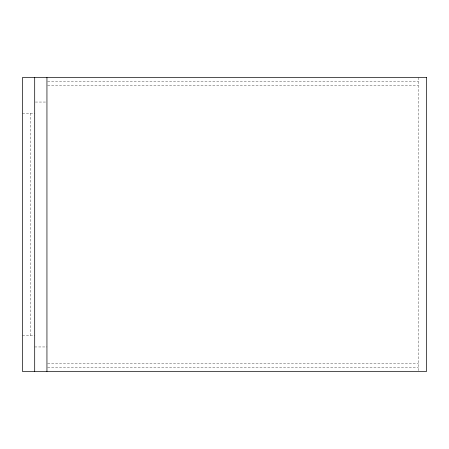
<?xml version="1.0" encoding="UTF-8"?>
<svg xmlns="http://www.w3.org/2000/svg" width="449" height="449" viewBox="0 0 449 449"><rect width="100%" height="100%" fill="white"/><g stroke="black" fill="none" stroke-linecap="round" stroke-linejoin="round"><path stroke-width="0.34" stroke-dasharray="2.25 1.68" d="M47.645 81.634L418.384 81.634M47.645 85.72L418.384 85.72M35.376 102.046L46.943 102.046M22.45 113.271L34.696 113.271M22.45 335.729L34.696 335.729M34.696 346.954L46.943 346.954M47.645 363.28L418.384 363.28M47.645 367.366L418.384 367.366M418.384 77.554L418.384 370.745M30.616 113.271L30.616 335.729"/><path stroke-width="0.67" d="M46.943 77.554L46.943 371.446M34.696 77.554L34.696 371.446M426.55 77.554L22.45 77.554L22.45 371.446L426.55 371.446L426.55 77.554"/></g></svg>
